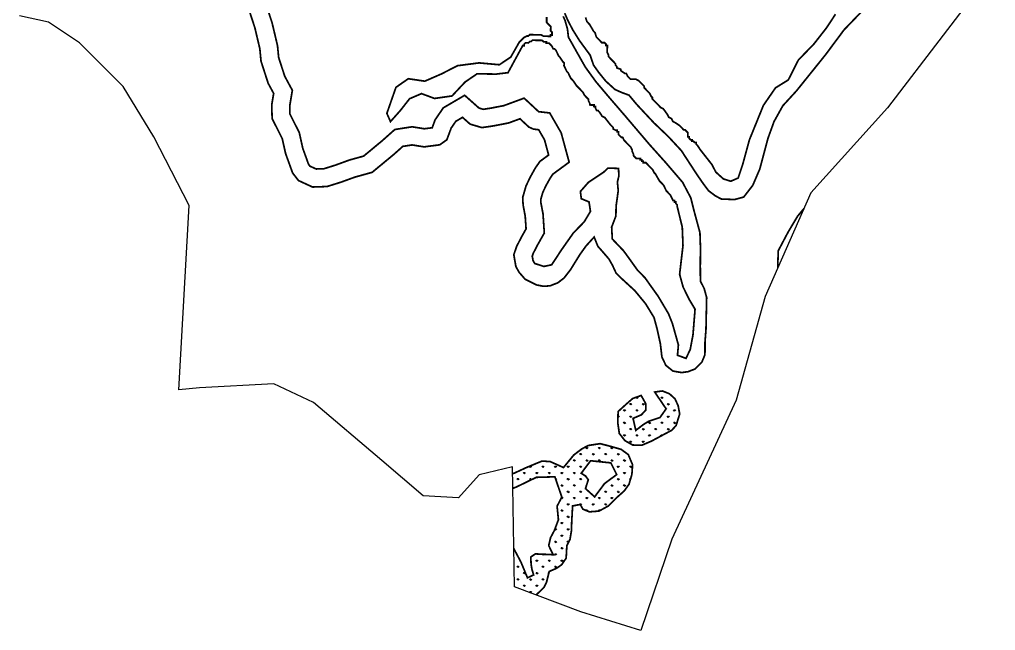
# Model space of a CAD drawing. Header units: metres. Extents: x 266585 to 279238, y 2117616 to 2127268.
# Drawn here: x 266971 to 269772, y 2117616 to 2119368 of the extents above; entities that cross this region are included whole.
import ezdxf

# ---------------------------------------------------------------- set-up
doc = ezdxf.new("R2010")
doc.units = ezdxf.units.M
for name, color, linetype in [('MANGROOVE BUFFER ZONE', 120, 'Continuous'), ('MANGROOVES BUFFER ZONE', 120, 'Continuous'), ('village', 3, 'Continuous')]:
    doc.layers.add(name, color=color, linetype=linetype)

msp = doc.modelspace()

# ---------------------------------------------------------------- hatches: boundary and pattern name
at = {"layer": 'MANGROOVES BUFFER ZONE'}
h = msp.add_hatch(dxfattribs=at)
h.set_pattern_fill('GRASS', color=256)
h.paths.add_polyline_path([(268720.1, 2118034.9), (268728.4, 2118063.1), (268730.4, 2118090.9), (268718.1, 2118120.1), (268697.4, 2118135.2), (268663.4, 2118144.8), (268637.2, 2118151.5), (268602.9, 2118146.2), (268584.9, 2118136.5), (268562, 2118119.3), (268532.2, 2118083), (268494.2, 2118100), (268470.6, 2118101.6), (268424.6, 2118082.5), (268390.5, 2118066.7), (268385.7, 2118065.4), (268386.4, 2118023.2), (268395.8, 2118026.7), (268454.3, 2118054.9), (268507.4, 2118056.4), (268527.4, 2117998.3), (268513.8, 2117972.2), (268517.6, 2117933.3), (268506, 2117902.5), (268495, 2117881.8), (268489.8, 2117859.1), (268502.4, 2117833), (268451.6, 2117835.3), (268438.4, 2117826.4), (268439.1, 2117807), (268441.3, 2117792.4), (268446.4, 2117774.9), (268428.8, 2117766.8), (268410.1, 2117811.8), (268389.4, 2117850.8), (268391.3, 2117740.6), (268453.5, 2117717.2), (268476, 2117739.1), (268483.2, 2117753.2), (268491.2, 2117784.9), (268512.4, 2117794.1), (268526.8, 2117804.2), (268539.8, 2117823.1), (268541.8, 2117858.7), (268550.9, 2117877.3), (268554.8, 2117900.5), (268555.8, 2117928.6), (268558.3, 2117972.9), (268580.1, 2117977.1), (268587.8, 2117963.7), (268606.5, 2117955.9), (268634.3, 2117958.2), (268660.9, 2117972.9), (268684.2, 2117996.1), (268706.9, 2118016.4)])
h.paths.add_polyline_path([(268595.3, 2118022.6), (268603.3, 2118047.9), (268595.6, 2118058.6), (268583.1, 2118066.5), (268609.9, 2118102.5), (268668.1, 2118096.4), (268684.9, 2118062.9), (268649.8, 2118036.9), (268621.6, 2117998.9)], flags=16)
h.paths.add_polyline_path([(268843, 2118190.1), (268855.4, 2118203.7), (268865.6, 2118236.7), (268861.1, 2118260.6), (268852.1, 2118280.2), (268836.2, 2118294.6), (268815.9, 2118302.6), (268793.9, 2118299.6), (268826.7, 2118251.4), (268809.1, 2118226.6), (268777.1, 2118215.9), (268761.4, 2118206.4), (268739.6, 2118189.6), (268731.8, 2118224), (268755.7, 2118234.2), (268768.4, 2118248), (268768.1, 2118266.3), (268755, 2118289.7), (268730.8, 2118281), (268712.6, 2118265.2), (268688.9, 2118243.6), (268687.9, 2118211.5), (268692.3, 2118180.8), (268708.6, 2118160.1), (268730.8, 2118147.6), (268757.6, 2118147.2), (268785, 2118159)])

# ---------------------------------------------------------------- linework, layer by layer
at = {"layer": 'MANGROOVE BUFFER ZONE', "const_width": 5, "flags": 128}
for points in [[(268484, 2119375.7), (268483.9, 2119367.7), (268483.8, 2119363.8), (268483.8, 2119359.8), (268487.7, 2119355.7), (268491.6, 2119351.7), (268495.5, 2119347.7), (268495.5, 2119343.7), (268495.4, 2119339.7), (268495.4, 2119335.7), (268499.3, 2119331.7), (268499.2, 2119327.7), (268499.2, 2119323.7), (268495.2, 2119323.8), (268495.1, 2119319.8), (268491.1, 2119319.8), (268487.2, 2119319.9), (268483.2, 2119320), (268479.2, 2119320), (268475.2, 2119320.1), (268467.3, 2119324.2), (268463.3, 2119324.2), (268455.4, 2119324.3), (268451.4, 2119324.4), (268443.4, 2119324.5), (268435.5, 2119324.6), (268431.4, 2119320.7), (268427.4, 2119320.8), (268419.4, 2119316.9), (268415.4, 2119313), (268411.3, 2119309.1), (268407.3, 2119305.1), (268405.3, 2119303.2), (268380.8, 2119260.2), (268348.2, 2119238.3), (268290, 2119243.6), (268228, 2119235.6), (268182, 2119212), (268134.2, 2119191.2), (268086.8, 2119198.2), (268051.4, 2119173.6), (268025.3, 2119098.8), (268035.7, 2119075.3), (268064.8, 2119108), (268090.4, 2119140.8), (268124.7, 2119155.5), (268162.1, 2119141.6), (268212.4, 2119148.9), (268249.7, 2119188.7), (268284.2, 2119212.3), (268338.8, 2119211.5), (268372.9, 2119215.5), (268415.1, 2119293.1), (268419.1, 2119293), (268419.1, 2119297), (268423.2, 2119300.9), (268431.1, 2119300.8), (268435.2, 2119304.7), (268439.2, 2119304.7), (268443.2, 2119308.6), (268447.2, 2119308.5), (268455.1, 2119308.4), (268463.1, 2119308.3), (268471.1, 2119308.2), (268475, 2119304.1), (268479, 2119304.1), (268482.9, 2119304), (268482.9, 2119300), (268486.9, 2119300), (268490.8, 2119299.9), (268494.8, 2119295.9), (268498.7, 2119291.9), (268502.6, 2119283.8), (268506.5, 2119283.8), (268510.5, 2119279.7), (268518.2, 2119263.7), (268522.1, 2119259.6), (268529.9, 2119247.6), (268533.8, 2119243.5), (268533.7, 2119235.6), (268541.4, 2119219.5), (268545.4, 2119215.5), (268549.2, 2119207.5), (268553.1, 2119199.5), (268560.9, 2119191.4), (268568.7, 2119179.3), (268576.6, 2119171.2), (268588.3, 2119159.1), (268592.2, 2119151.1), (268600, 2119143), (268604, 2119139), (268603.9, 2119135), (268607.8, 2119127), (268607.7, 2119123), (268611.7, 2119122.9), (268619.7, 2119122.8), (268619.6, 2119118.8), (268623.6, 2119118.8), (268623.5, 2119114.8), (268627.4, 2119106.8), (268631.4, 2119106.7), (268635.3, 2119102.7), (268643.1, 2119090.6), (268651, 2119086.5), (268666.6, 2119066.4), (268670.5, 2119062.3), (268674.5, 2119058.3), (268674.4, 2119054.3), (268682.3, 2119050.2), (268686.3, 2119050.2), (268686.2, 2119046.2), (268690.2, 2119046.1), (268690.2, 2119042.1), (268690.1, 2119038.1), (268694, 2119034.1), (268697.9, 2119030.1), (268701.9, 2119030), (268705.8, 2119022), (268709.7, 2119018), (268713.6, 2119013.9), (268717.6, 2119009.9), (268721.5, 2119005.8), (268725.4, 2119001.8), (268729.3, 2118993.8), (268729.2, 2118989.8), (268733.1, 2118981.8), (268733, 2118977.8), (268736.9, 2118973.7), (268740.9, 2118969.7), (268744.8, 2118969.6), (268748.8, 2118969.6), (268752.8, 2118969.5), (268752.7, 2118965.5), (268756.7, 2118965.5), (268756.7, 2118961.5), (268760.7, 2118961.4), (268760.6, 2118957.5), (268764.6, 2118957.4), (268768.6, 2118957.4), (268772.5, 2118953.3), (268780.3, 2118945.2), (268788.2, 2118937.2), (268792, 2118929.1), (268796, 2118925.1), (268807.6, 2118905), (268819.4, 2118892.9), (268827.1, 2118876.8), (268838.9, 2118864.7), (268846.6, 2118848.7), (268850.6, 2118848.6), (268850.5, 2118844.6), (268854.5, 2118844.6), (268854.5, 2118840.6), (268858.4, 2118836.6), (268858.3, 2118832.6), (268873, 2118772.5), (268875.1, 2118719.9), (268865.4, 2118637.1), (268875.5, 2118600.6), (268892.9, 2118565.1), (268909.7, 2118537.1), (268908.1, 2118517.2), (268903.7, 2118463.2), (268895.9, 2118421.9), (268883.8, 2118396.1), (268859.3, 2118405.1), (268861.9, 2118434.7), (268844.9, 2118495.4), (268833.6, 2118524), (268804.1, 2118573.7), (268766.2, 2118627), (268744.1, 2118649.7), (268723.9, 2118678), (268704.7, 2118704.5), (268672.2, 2118738.5), (268670.4, 2118772.7), (268682.6, 2118804.6), (268683.1, 2118833.1), (268689.3, 2118877.2), (268686.9, 2118901.8), (268691, 2118919.1), (268690.2, 2118940.9), (268660, 2118941.9), (268647, 2118929.8), (268603.5, 2118900.8), (268580.7, 2118874.8), (268583.2, 2118854.1), (268605.5, 2118844.8), (268609.5, 2118817.7), (268591.7, 2118787.8), (268560.5, 2118755.8), (268527.4, 2118708.8), (268498.2, 2118664.5), (268475.8, 2118659.8), (268449.5, 2118668.4), (268444.8, 2118676.8), (268442.5, 2118689.3), (268445.4, 2118697.6), (268458.2, 2118722.2), (268477.1, 2118755.7), (268473.4, 2118810.8), (268467.4, 2118842.2), (268466.9, 2118851.8), (268472.8, 2118872.3), (268482.6, 2118892.8), (268495, 2118914.9), (268501.9, 2118924.7), (268548.4, 2118958.8), (268525.5, 2119043.1), (268492.6, 2119100.1), (268460.9, 2119103.7), (268419.2, 2119142.5), (268361.2, 2119121.1), (268323.1, 2119113.7), (268301.8, 2119110.5), (268289.7, 2119114.1), (268248.6, 2119150.6), (268187.3, 2119114.7), (268163.9, 2119080.6), (268155.4, 2119057.6), (268132.9, 2119054.7), (268097.8, 2119060.3), (268048.2, 2119052.6), (268012.1, 2119020.5), (267958.7, 2118976.3), (267917.5, 2118964.9), (267876.9, 2118950.1), (267844.9, 2118940.1), (267822.4, 2118939.3), (267804.6, 2118947.5), (267800.5, 2118953), (267784.1, 2118998.3), (267774, 2119043.5), (267747.1, 2119097), (267746.5, 2119120.2), (267754.1, 2119164.9), (267732.3, 2119205.2), (267714.8, 2119259), (267711.5, 2119293), (267696, 2119358.3), (267675.5, 2119421)], [(267629.7, 2119395.8), (267646.5, 2119344.4), (267660.7, 2119284.6), (267664.2, 2119248.4), (267684.8, 2119184.8), (267700.5, 2119156), (267695, 2119124), (267696, 2119084.2), (267725.2, 2119026.1), (267734.6, 2118983.9), (267754.8, 2118928), (267771.6, 2118906.2), (267811.9, 2118887.6), (267853.5, 2118889), (267893.3, 2118901.4), (267933.2, 2118915.9), (267983, 2118929.7), (268045.7, 2118981.5), (268071.1, 2119004.2), (268097.7, 2119008.3), (268132.2, 2119002.8), (268176.9, 2119008.6), (268197.3, 2119022.9), (268209.9, 2119056.8), (268223.2, 2119076.1), (268242.4, 2119087.4), (268264.2, 2119068), (268298.1, 2119058), (268331.8, 2119063), (268375, 2119071.4), (268407.3, 2119083.3), (268433.1, 2119059.4), (268446, 2119053.7), (268461, 2119051.9), (268477.7, 2119023.1), (268489.5, 2118979.4), (268464.7, 2118961.2), (268451.4, 2118942.3), (268437, 2118916.5), (268424.6, 2118890.6), (268415.1, 2118857.7), (268416.3, 2118835.9), (268422.3, 2118804.2), (268424.8, 2118767.6), (268413, 2118746.7), (268398, 2118717.9), (268389.6, 2118693.5), (268395.6, 2118659.3), (268404.6, 2118643.3), (268422.1, 2118623), (268455.4, 2118606.6), (268475, 2118602.9), (268493.5, 2118604.2), (268515.9, 2118612.9), (268533.6, 2118626.4), (268552.1, 2118650.2), (268579.1, 2118693.7), (268597.3, 2118719.1), (268620.2, 2118744.1), (268630.7, 2118717.7), (268645.2, 2118701.2), (268662.4, 2118681.2), (268672.5, 2118663.6), (268683.1, 2118640.6), (268697, 2118626.9), (268736.9, 2118590.3), (268767.7, 2118552.9), (268791.9, 2118513.4), (268800.5, 2118481.7), (268810.2, 2118437.9), (268814.6, 2118400), (268825.9, 2118376.1), (268846.3, 2118359.7), (268871, 2118355.4), (268889.6, 2118357.9), (268909.3, 2118365.6), (268929.1, 2118384.9), (268938.1, 2118406.7), (268938.3, 2118443.5), (268941, 2118478.2), (268943, 2118570.6), (268935.9, 2118596.5), (268925.1, 2118617.7), (268924.7, 2118660.3), (268925.2, 2118714.6), (268923.7, 2118756.8), (268906, 2118822.3), (268897.5, 2118856.5), (268873.9, 2118901.2), (268826.3, 2118956.7), (268778.4, 2119010.1), (268709.4, 2119091.2), (268663.6, 2119144.3), (268625.5, 2119189.3), (268595, 2119231.3), (268570.8, 2119273.9), (268546.3, 2119317.4), (268543.6, 2119341), (268536.8, 2119364.7), (268531.4, 2119377.2)], [(268535.6, 2119386.4), (268544.6, 2119365.5), (268559, 2119338), (268578.4, 2119307), (268608.6, 2119265.9), (268618.4, 2119237.2), (268633.6, 2119215.9), (268653.4, 2119191.4), (268679.8, 2119167.4), (268699.2, 2119158.7), (268720.2, 2119151), (268742.2, 2119124.6), (268791.7, 2119071.6), (268832.7, 2119032.6), (268870.6, 2118991.7), (268914.3, 2118924.6), (268933.8, 2118896.4), (268948.4, 2118877), (268967.7, 2118862.4), (268985, 2118853.2), (269023.1, 2118851.7), (269049.3, 2118858.8), (269075.2, 2118892.2), (269095.4, 2118939), (269118.8, 2119026.8), (269136.2, 2119075), (269161.5, 2119120.6), (269201, 2119163.7), (269284.5, 2119267.5), (269337.1, 2119338.2), (269393.6, 2119396.9)], [(269312.7, 2119383.2), (269286.6, 2119343.7), (269250.9, 2119298), (269206.3, 2119252), (269177.3, 2119194.8), (269140.5, 2119172), (269105.8, 2119121.7), (269065.7, 2119023), (269046.7, 2118953.4), (269033.4, 2118913.4), (269012, 2118904.2), (268991, 2118910.9), (268969.5, 2118930.2), (268957.7, 2118952.6), (268924.4, 2118994.9), (268916.6, 2119007), (268912.7, 2119011), (268912.7, 2119015), (268908.8, 2119015), (268904.8, 2119019.1), (268900.9, 2119019.1), (268900.9, 2119023.1), (268896.9, 2119023.2), (268893, 2119027.2), (268893.1, 2119031.2), (268889.1, 2119031.3), (268889.2, 2119039.2), (268889.3, 2119043.2), (268885.3, 2119047.2), (268881.4, 2119051.3), (268877.4, 2119051.3), (268869.6, 2119059.4), (268865.7, 2119063.5), (268853.8, 2119071.6), (268845.9, 2119075.7), (268842.1, 2119083.7), (268834.2, 2119087.8), (268830.3, 2119095.8), (268818.6, 2119111.9), (268810.7, 2119116), (268806.8, 2119120.1), (268802.9, 2119124.1), (268791.1, 2119136.2), (268787.2, 2119140.3), (268787.2, 2119144.3), (268783.3, 2119148.3), (268779.4, 2119156.3), (268775.5, 2119160.4), (268763.7, 2119172.5), (268763.8, 2119176.5), (268759.9, 2119180.5), (268756, 2119184.5), (268752, 2119188.6), (268748.1, 2119192.6), (268740.2, 2119196.7), (268736.2, 2119196.8), (268732.2, 2119196.8), (268728.3, 2119196.9), (268724.3, 2119197), (268720.4, 2119201), (268716.4, 2119205), (268712.6, 2119213.1), (268708.6, 2119213.1), (268696.8, 2119221.3), (268696.8, 2119225.2), (268684.9, 2119229.4), (268685, 2119233.4), (268681.1, 2119237.4), (268681.1, 2119241.4), (268673.3, 2119249.5), (268669.4, 2119253.5), (268665.4, 2119257.6), (268661.5, 2119261.6), (268661.6, 2119265.6), (268657.7, 2119273.6), (268657.8, 2119277.6), (268657.9, 2119289.5), (268658, 2119293.5), (268654, 2119293.6), (268654.1, 2119297.5), (268650.1, 2119301.6), (268646.2, 2119301.6), (268642.2, 2119301.7), (268638.3, 2119305.7), (268634.3, 2119309.8), (268630.4, 2119313.8), (268626.5, 2119317.9), (268622.7, 2119329.9), (268618.8, 2119333.9), (268607.1, 2119354), (268603.2, 2119358), (268599.3, 2119362.1), (268595.5, 2119374.1)], [(269222, 2118825.6), (269204.3, 2118804.4), (269176.7, 2118758.3), (269148.4, 2118704.7), (269147, 2118656.8), (269147.1, 2118655.5)]]:
    msp.add_lwpolyline(points, dxfattribs=at)
at = {"layer": 'MANGROOVE BUFFER ZONE', "const_width": 5}
for points in [[(268687.9, 2118211.5), (268692.3, 2118180.8), (268708.6, 2118160.1), (268730.8, 2118147.6), (268757.6, 2118147.2), (268785, 2118159), (268843, 2118190.1), (268855.4, 2118203.7), (268865.6, 2118236.7), (268861.1, 2118260.6), (268852.1, 2118280.2), (268836.2, 2118294.6), (268815.9, 2118302.6), (268793.9, 2118299.6), (268826.7, 2118251.4), (268809.1, 2118226.6), (268777.1, 2118215.9), (268761.4, 2118206.4), (268739.6, 2118189.6), (268731.8, 2118224), (268755.7, 2118234.2), (268768.4, 2118248), (268768.1, 2118266.3), (268755, 2118289.7), (268730.8, 2118281), (268712.6, 2118265.2), (268688.9, 2118243.6), (268687.9, 2118211.5)], [(268595.6, 2118058.6), (268583.1, 2118066.5), (268609.9, 2118102.5), (268668.1, 2118096.4), (268684.9, 2118062.9), (268649.8, 2118036.9), (268621.6, 2117998.9), (268595.3, 2118022.6), (268603.3, 2118047.9), (268595.6, 2118058.6)]]:
    msp.add_lwpolyline(points, close=True, dxfattribs=at)
for points in [[(268453.5, 2117717.2), (268476, 2117739.1), (268483.2, 2117753.2), (268491.2, 2117784.9), (268512.4, 2117794.1), (268526.8, 2117804.2), (268539.8, 2117823.1), (268541.8, 2117858.7), (268550.9, 2117877.3), (268554.8, 2117900.5), (268555.8, 2117928.6), (268558.3, 2117972.9), (268580.1, 2117977.1), (268587.8, 2117963.7), (268606.5, 2117955.9), (268634.3, 2117958.2), (268660.9, 2117972.9), (268684.2, 2117996.1), (268706.9, 2118016.4), (268720.1, 2118034.9), (268728.4, 2118063.1), (268730.4, 2118090.9), (268718.1, 2118120.1), (268697.4, 2118135.2), (268663.4, 2118144.8), (268637.2, 2118151.5), (268602.9, 2118146.2), (268584.9, 2118136.5), (268562, 2118119.3), (268532.2, 2118083), (268494.2, 2118100), (268470.6, 2118101.6), (268424.6, 2118082.5), (268390.5, 2118066.7), (268385.7, 2118065.4)], [(268386.4, 2118023.2), (268395.8, 2118026.7), (268454.3, 2118054.9), (268507.4, 2118056.4), (268527.4, 2117998.3), (268513.8, 2117972.2), (268517.6, 2117933.3), (268506, 2117902.5), (268495, 2117881.8), (268489.8, 2117859.1), (268502.4, 2117833), (268451.6, 2117835.3), (268438.4, 2117826.4), (268439.1, 2117807), (268441.3, 2117792.4), (268446.4, 2117774.9), (268428.8, 2117766.8), (268410.1, 2117811.8), (268389.4, 2117850.8)]]:
    msp.add_lwpolyline(points, dxfattribs=at)
at = {"layer": 'village', "color": 3}
msp.add_polyline3d([(269781.1, 2119533, 0), (269461.8, 2119114.3, 0), (269241.7, 2118870.5, 0), (269110.9, 2118573.2, 0), (269027.6, 2118275.8, 0), (268843.3, 2117877.3, 0), (268754.1, 2117615.7, 0), (268581.6, 2117669.2, 0), (268391.3, 2117740.6, 0), (268385.4, 2118085.5, 0), (268290.2, 2118061.7, 0), (268230.7, 2117996.3, 0), (268129.6, 2118002.2, 0), (268010.7, 2118103.3, 0), (267814.4, 2118269.9, 0), (267701.4, 2118323.4, 0), (267487.3, 2118311.5, 0), (267427.9, 2118305.5, 0), (267457.6, 2118834.8, 0), (267356.5, 2119031.1, 0), (267268.5, 2119176.2, 0), (267143.6, 2119301.1, 0), (267054.4, 2119360.5, 0), (266971.1, 2119378.4, 0)], dxfattribs=at)

doc.saveas('drawing.dxf')
